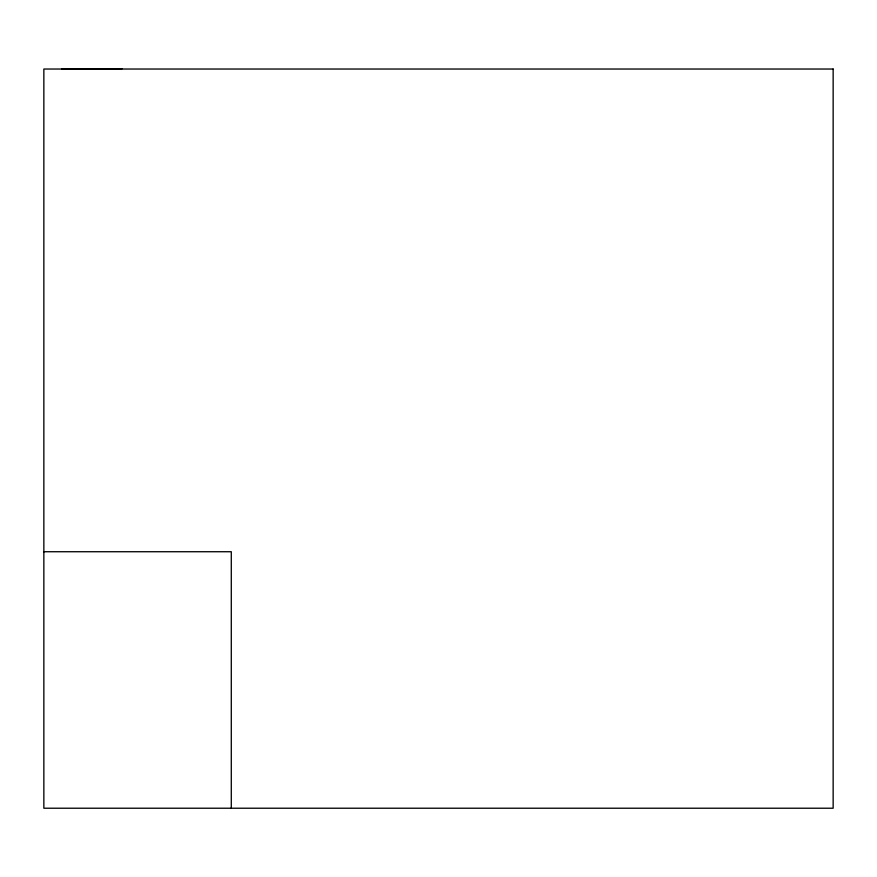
<?xml version="1.0" encoding="UTF-8"?>
<svg xmlns="http://www.w3.org/2000/svg" width="877" height="877" viewBox="0 0 877 877"><rect width="100%" height="100%" fill="white"/><g stroke="black" fill="none" stroke-linecap="round" stroke-linejoin="round"><path stroke-width="1.32" d="M61.598 68.779L122.013 68.779M43.85 551.732L231.287 551.732L231.287 808.221M833.15 69.031L43.85 69.031L43.85 808.221L833.15 808.221L833.15 69.031"/></g></svg>
